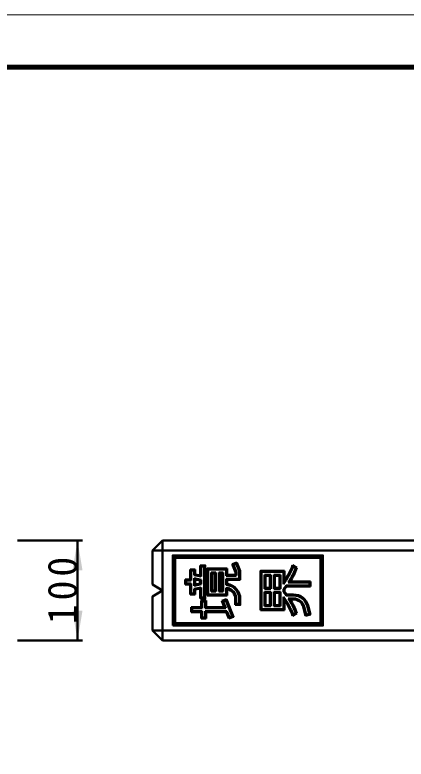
# Model space of a CAD drawing. Units: millimetres, scale not verified. Extents: x -2102 to 2102, y -1485 to 1485.
# Drawn here: x 296 to 1077, y 0 to 1485 of the extents above; entities that cross this region are included whole.
import ezdxf

# ---------------------------------------------------------------- set-up
doc = ezdxf.new("R2010")
doc.units = ezdxf.units.MM
doc.header["$LTSCALE"] = 5
doc.layers.add('0-0_V-nasSTD', color=7, linetype='Continuous', lineweight=50)
doc.styles.add('ＭＳ ゴシック', font='')
doc.styles.get('ＭＳ ゴシック').set_extended_font_data('MS Gothic')

msp = doc.modelspace()

# ---------------------------------------------------------------- linework, layer by layer
at = {"layer": '0-0_V-nasSTD'}
for p, q in [((431.421, 436.49), (301.421, 436.49)), ((421.421, 436.49), (421.421, 236.49)), ((591.421, 436.49), (571.421, 416.49)), ((1751.421, 436.49), (591.421, 436.49)), ((591.421, 436.49), (591.421, 236.49)), ((1771.421, 416.49), (571.421, 416.49)), ((571.421, 348.49), (571.421, 416.49)), ((616.421, 401.49), (611.421, 406.49)), ((616.421, 401.49), (906.421, 401.49)), ((906.421, 401.49), (911.421, 406.49)), ((906.421, 271.49), (906.421, 401.49)), ((666.421, 366.616), (666.421, 386.418)), ((668.421, 384.418), (666.421, 386.418)), ((674.421, 384.418), (676.421, 386.418)), ((730.165, 388.846), (739.45, 392.56)), ((736.85, 372.134), (730.165, 388.846)), ((732.765, 387.732), (730.165, 388.846)), ((732.765, 387.732), (738.336, 389.96)), ((738.707, 372.876), (732.765, 387.732)), ((738.336, 389.96), (739.45, 392.56)), ((744.278, 375.105), (738.336, 389.96)), ((746.135, 375.848), (739.45, 392.56)), ((859.421, 381.791), (850.761, 386.791)), ((851.761, 383.905), (850.761, 386.791)), ((656.421, 378.418), (646.421, 378.418)), ((646.421, 358.418), (646.421, 378.418)), ((648.421, 376.418), (646.421, 378.418)), ((654.421, 376.418), (648.421, 376.418)), ((648.421, 356.418), (648.421, 376.418)), ((654.421, 376.418), (656.421, 378.418)), ((654.421, 366.977), (654.421, 376.418)), ((656.421, 368.616), (656.421, 378.418)), ((674.421, 384.418), (668.421, 384.418)), ((668.421, 364.177), (668.421, 384.418)), ((674.421, 322.418), (674.421, 384.418)), ((682.421, 378.418), (680.421, 380.418)), ((682.421, 378.418), (682.421, 328.418)), ((718.421, 378.418), (682.421, 378.418)), ((697.421, 372.418), (688.421, 372.418)), ((688.421, 372.418), (688.421, 334.418)), ((688.421, 372.418), (690.421, 370.418)), ((695.421, 370.418), (697.421, 372.418)), ((697.421, 334.418), (697.421, 372.418)), ((712.421, 372.418), (703.421, 372.418)), ((703.421, 372.418), (703.421, 334.418)), ((705.421, 370.418), (703.421, 372.418)), ((710.421, 370.418), (712.421, 372.418)), ((712.421, 334.418), (712.421, 372.418)), ((718.421, 378.418), (720.421, 380.418)), ((718.421, 365.418), (718.421, 378.418)), ((720.421, 367.418), (720.421, 380.418)), ((744.421, 359.818), (744.421, 374.362)), ((746.421, 359.418), (746.421, 374.362)), ((788.421, 373.49), (786.421, 375.49)), ((832.421, 373.49), (788.421, 373.49)), ((788.421, 373.49), (788.421, 299.49)), ((832.421, 373.49), (834.421, 375.49)), ((832.421, 348.898), (832.421, 373.49)), ((834.421, 355.196), (834.421, 375.49)), ((856.957, 380.905), (851.761, 383.905)), ((856.957, 380.905), (859.421, 381.791)), ((636.421, 358.418), (636.421, 348.418)), ((646.421, 358.418), (636.421, 358.418)), ((638.421, 356.418), (636.421, 358.418)), ((638.421, 356.418), (638.421, 350.418)), ((648.421, 356.418), (638.421, 356.418)), ((648.421, 356.418), (646.421, 358.418)), ((654.421, 366.977), (656.421, 368.616)), ((654.421, 366.977), (668.421, 364.177)), ((654.421, 360.858), (668.421, 358.058)), ((654.421, 345.979), (654.421, 360.858)), ((656.421, 358.418), (654.421, 360.858)), ((656.421, 368.616), (666.421, 366.616)), ((656.421, 358.418), (666.421, 356.418)), ((656.421, 348.418), (656.421, 358.418)), ((666.421, 366.616), (668.421, 364.177)), ((666.421, 356.418), (668.421, 358.058)), ((666.421, 350.418), (666.421, 356.418)), ((668.421, 348.779), (668.421, 358.058)), ((718.421, 365.418), (720.421, 367.418)), ((718.421, 365.418), (735.137, 365.418)), ((718.421, 359.418), (744.021, 359.418)), ((718.421, 347.636), (718.421, 359.418)), ((720.421, 357.418), (718.421, 359.418)), ((720.421, 367.418), (735.137, 367.418)), ((720.421, 349.418), (720.421, 357.418)), ((720.421, 357.418), (744.421, 357.418)), ((737.137, 369.418), (737.137, 370.648)), ((739.137, 369.418), (739.137, 370.648)), ((807.421, 367.49), (794.421, 367.49)), ((794.421, 367.49), (794.421, 339.49)), ((794.421, 367.49), (796.421, 365.49)), ((805.421, 365.49), (807.421, 367.49)), ((807.421, 339.49), (807.421, 367.49)), ((826.421, 367.49), (813.421, 367.49)), ((813.421, 367.49), (813.421, 339.49)), ((815.421, 365.49), (813.421, 367.49)), ((824.421, 365.49), (826.421, 367.49)), ((826.421, 339.49), (826.421, 367.49)), ((636.421, 348.418), (638.421, 350.418)), ((646.421, 348.418), (636.421, 348.418)), ((648.421, 350.418), (638.421, 350.418)), ((646.421, 348.418), (648.421, 350.418)), ((646.421, 328.418), (646.421, 348.418)), ((648.421, 330.418), (648.421, 350.418)), ((654.421, 345.979), (668.421, 348.779)), ((654.421, 345.979), (656.421, 348.418)), ((654.421, 339.86), (668.421, 342.66)), ((656.421, 348.418), (666.421, 350.418)), ((666.421, 350.418), (668.421, 348.779)), ((666.421, 340.22), (668.421, 342.66)), ((668.421, 322.418), (668.421, 342.66)), ((718.421, 347.636), (720.421, 349.418)), ((718.421, 328.418), (718.421, 341.554)), ((720.421, 339.282), (718.421, 341.554)), ((832.421, 348.898), (834.421, 355.196)), ((838.091, 346.49), (884.421, 346.49)), ((838.091, 346.49), (839.07, 344.49)), ((839.07, 344.49), (886.421, 344.49)), ((842.218, 352.49), (845.86, 354.49)), ((842.218, 352.49), (884.421, 352.49)), ((845.86, 354.49), (886.421, 354.49)), ((884.421, 352.49), (886.421, 354.49)), ((884.421, 346.49), (884.421, 352.49)), ((884.421, 346.49), (886.421, 344.49)), ((886.421, 344.49), (886.421, 354.49)), ((646.421, 328.418), (648.421, 330.418)), ((646.421, 328.418), (656.421, 328.418)), ((648.421, 330.418), (654.421, 330.418)), ((654.421, 330.418), (654.421, 339.86)), ((656.421, 338.22), (654.421, 339.86)), ((656.421, 328.418), (654.421, 330.418)), ((656.421, 338.22), (666.421, 340.22)), ((656.421, 328.418), (656.421, 338.22)), ((666.421, 320.418), (666.421, 340.22)), ((680.421, 326.418), (682.421, 328.418)), ((682.421, 328.418), (718.421, 328.418)), ((688.421, 334.418), (690.421, 336.418)), ((688.421, 334.418), (697.421, 334.418)), ((695.421, 336.418), (697.421, 334.418)), ((703.421, 334.418), (705.421, 336.418)), ((703.421, 334.418), (712.421, 334.418)), ((712.421, 334.418), (710.421, 336.418)), ((720.421, 326.418), (718.421, 328.418)), ((720.421, 326.418), (720.421, 339.282)), ((794.421, 339.49), (796.421, 341.49)), ((794.421, 339.49), (807.421, 339.49)), ((807.421, 333.49), (794.421, 333.49)), ((794.421, 333.49), (794.421, 305.49)), ((796.421, 331.49), (794.421, 333.49)), ((805.421, 341.49), (807.421, 339.49)), ((805.421, 331.49), (807.421, 333.49)), ((807.421, 305.49), (807.421, 333.49)), ((815.421, 341.49), (813.421, 339.49)), ((813.421, 339.49), (826.421, 339.49)), ((826.421, 333.49), (813.421, 333.49)), ((813.421, 333.49), (813.421, 305.49)), ((815.421, 331.49), (813.421, 333.49)), ((824.421, 341.49), (826.421, 339.49)), ((824.421, 331.49), (826.421, 333.49)), ((826.421, 305.49), (826.421, 333.49)), ((832.421, 333.872), (832.421, 339.107)), ((834.421, 338.49), (832.421, 339.107)), ((832.421, 333.872), (834.421, 334.49)), ((834.421, 334.49), (834.421, 338.49)), ((834.421, 334.49), (834.421, 338.49)), ((838.091, 326.49), (839.07, 328.49)), ((839.07, 328.49), (852.76, 328.49)), ((668.421, 322.418), (666.421, 320.418)), ((668.421, 322.418), (674.421, 322.418)), ((678.421, 316.418), (668.421, 316.418)), ((668.421, 303.418), (668.421, 316.418)), ((670.421, 314.418), (668.421, 316.418)), ((676.421, 314.418), (670.421, 314.418)), ((670.421, 301.418), (670.421, 314.418)), ((674.421, 322.418), (676.421, 320.418)), ((678.421, 316.418), (676.421, 314.418)), ((676.421, 314.418), (676.421, 301.418)), ((680.421, 326.418), (720.421, 326.418)), ((709.508, 315.702), (718.793, 319.416)), ((712.108, 314.588), (709.508, 315.702)), ((712.108, 314.588), (717.679, 316.816)), ((717.375, 301.418), (712.108, 314.588)), ((717.679, 316.816), (718.793, 319.416)), ((736.421, 319.686), (736.421, 307.686)), ((738.421, 319.686), (738.421, 309.686)), ((744.421, 309.686), (744.421, 319.686)), ((832.421, 299.49), (832.421, 324.082)), ((834.421, 317.784), (832.421, 324.082)), ((834.421, 297.49), (834.421, 317.784)), ((838.091, 326.49), (852.76, 326.49)), ((842.218, 320.49), (852.76, 320.49)), ((842.218, 320.49), (845.86, 318.49)), ((845.86, 318.49), (852.76, 318.49)), ((648.421, 303.418), (648.421, 293.418)), ((648.421, 303.418), (668.421, 303.418)), ((650.421, 301.418), (648.421, 303.418)), ((650.421, 301.418), (670.421, 301.418)), ((650.421, 301.418), (650.421, 295.418)), ((670.421, 301.418), (668.421, 303.418)), ((676.421, 301.418), (678.421, 303.418)), ((676.421, 301.418), (717.375, 301.418)), ((717.375, 301.418), (714.421, 303.418)), ((736.421, 307.686), (738.421, 309.686)), ((738.421, 309.686), (744.421, 309.686)), ((744.421, 309.686), (746.421, 307.686)), ((786.421, 297.49), (788.421, 299.49)), ((786.421, 297.49), (834.421, 297.49)), ((788.421, 299.49), (832.421, 299.49)), ((794.421, 305.49), (796.421, 307.49)), ((794.421, 305.49), (807.421, 305.49)), ((805.421, 307.49), (807.421, 305.49)), ((813.421, 305.49), (815.421, 307.49)), ((813.421, 305.49), (826.421, 305.49)), ((824.421, 307.49), (826.421, 305.49)), ((832.421, 299.49), (834.421, 297.49)), ((872.079, 303.666), (876.762, 286.189)), ((874.011, 304.184), (878.176, 288.638)), ((883.972, 290.191), (879.806, 305.737)), ((648.421, 293.418), (650.421, 295.418)), ((668.421, 293.418), (648.421, 293.418)), ((670.421, 295.418), (650.421, 295.418)), ((668.421, 293.418), (670.421, 295.418)), ((668.421, 280.418), (668.421, 293.418)), ((670.421, 282.418), (668.421, 280.418)), ((670.421, 282.418), (670.421, 295.418)), ((670.421, 282.418), (676.421, 282.418)), ((676.421, 295.418), (719.775, 295.418)), ((676.421, 282.418), (676.421, 295.418)), ((678.421, 293.418), (676.421, 295.418)), ((676.421, 282.418), (678.421, 280.418)), ((718.421, 293.418), (719.775, 295.418)), ((719.775, 295.418), (724.735, 283.019)), ((723.621, 280.42), (724.735, 283.019)), ((730.306, 285.248), (732.906, 284.134)), ((859.421, 291.189), (850.761, 286.189)), ((851.761, 289.075), (850.761, 286.189)), ((856.957, 292.075), (851.761, 289.075)), ((856.957, 292.075), (859.421, 291.189)), ((876.762, 286.189), (878.176, 288.638)), ((878.176, 288.638), (883.972, 290.191)), ((883.972, 290.191), (886.421, 288.777)), ((611.421, 266.49), (616.421, 271.49)), ((668.421, 280.418), (678.421, 280.418)), ((911.421, 266.49), (906.421, 271.49)), ((1771.421, 256.49), (571.421, 256.49)), ((571.421, 256.49), (591.421, 236.49)), ((431.421, 236.49), (301.421, 236.49)), ((591.421, 236.49), (1751.421, 236.49))]:
    msp.add_line(p, q, dxfattribs=at)
at = {"layer": '0-0_V-nasSTD', "lineweight": 18}
for points in [[(-2102.5, -1485), (-2102.5, 1485), (2102.5, 1485), (2102.5, -1485)], [(-2002.5, -1385), (-2002.5, 1385), (2002.5, 1385), (2002.5, -1385)]]:
    msp.add_lwpolyline(points, close=True, dxfattribs=at)
at = {"layer": '0-0_V-nasSTD', "lineweight": 100}
msp.add_lwpolyline([(1997.5, -1380), (1997.5, 1380), (-1997.5, 1380)], dxfattribs=at)
at = {"layer": '0-0_V-nasSTD'}
for points in [[(611.421, 266.49), (911.421, 266.49), (911.421, 406.49), (611.421, 406.49)], [(690.421, 336.418), (695.421, 336.418), (695.421, 370.418), (690.421, 370.418)], [(705.421, 336.418), (710.421, 336.418), (710.421, 370.418), (705.421, 370.418)], [(796.421, 341.49), (805.421, 341.49), (805.421, 365.49), (796.421, 365.49)], [(815.421, 341.49), (824.421, 341.49), (824.421, 365.49), (815.421, 365.49)], [(796.421, 307.49), (805.421, 307.49), (805.421, 331.49), (796.421, 331.49)], [(815.421, 307.49), (824.421, 307.49), (824.421, 331.49), (815.421, 331.49)]]:
    msp.add_lwpolyline(points, close=True, dxfattribs=at)
for points in [[(616.421, 401.49), (616.421, 271.49), (906.421, 271.49)], [(666.421, 320.418), (676.421, 320.418), (676.421, 386.418), (666.421, 386.418)], [(720.421, 380.418), (680.421, 380.418), (680.421, 326.418)], [(834.421, 375.49), (786.421, 375.49), (786.421, 297.49)], [(571.421, 348.49), (591.421, 336.49), (571.421, 324.49), (571.421, 256.49)], [(678.421, 316.418), (678.421, 303.418), (714.421, 303.418), (709.508, 315.702)], [(724.735, 283.019), (730.306, 285.248), (717.679, 316.816)], [(723.621, 280.42), (732.906, 284.134), (718.793, 319.416)], [(736.421, 307.686), (746.421, 307.686), (746.421, 319.686)], [(876.762, 286.189), (886.421, 288.777), (881.738, 306.254)], [(678.421, 280.418), (678.421, 293.418), (718.421, 293.418), (723.621, 280.42)]]:
    msp.add_lwpolyline(points, dxfattribs=at)
for centre, radius, start, end in [((703.811, 442.766), 157.25, 326.15967, 339.14784), ((733.137, 370.648), 4, 0, 21.80141), ((733.137, 370.648), 6, 0, 21.80141), ((742.421, 374.362), 2, 0, 21.80141), ((742.421, 374.362), 4, 0, 21.80141), ((706.504, 441.305), 156.186, 323.72612, 338.43791), ((709.567, 439.324), 158.545, 326.79105, 338.37861), ((712.471, 437.766), 157.25, 328.02327, 339.14784), ((735.137, 369.418), 2, 270, 0), ((735.137, 369.418), 4, 270, 0), ((744.021, 359.818), 0.4, 270, 0), ((744.421, 359.418), 2, 270, 0), ((716.397, 319.685), 28.024, 0.00315, 85.85808), ((716.47, 319.689), 21.951, 359.99216, 84.89965), ((716.421, 319.686), 30, 0, 82.33774), ((709.567, 439.324), 158.545, 320.79462, 324.15899), ((712.471, 437.766), 157.25, 320.85216, 323.61787), ((716.421, 319.686), 20, 0, 78.46304), ((709.567, 233.656), 158.545, 35.84101, 39.20538), ((712.471, 235.214), 157.25, 36.38213, 39.14784), ((852.76, 298.49), 30, 15, 90), ((706.504, 231.675), 156.186, 21.56209, 36.27388), ((703.811, 230.214), 157.25, 20.85216, 33.84033), ((709.567, 233.656), 158.545, 21.62139, 33.20895), ((712.471, 235.214), 157.25, 20.85216, 31.97673), ((852.76, 298.49), 28, 15, 90), ((852.76, 298.49), 22, 15, 90), ((852.76, 298.49), 20, 15, 90)]:
    msp.add_arc(centre, radius, start, end, dxfattribs=at)
for points in [[(411.421, 376.49), (421.421, 436.49), (431.421, 376.49)], [(411.421, 296.49), (421.421, 236.49), (431.421, 296.49)]]:
    msp.add_solid(points, dxfattribs=at)

# ---------------------------------------------------------------- texts
at = {"layer": '0-0_V-nasSTD', "insert": (421.421, 268.99), "char_height": 58.65, "attachment_point": 7, "rotation": 90, "style": 'ＭＳ ゴシック'}
msp.add_mtext('\\T1.19;100', dxfattribs=at)

doc.saveas('drawing.dxf')
